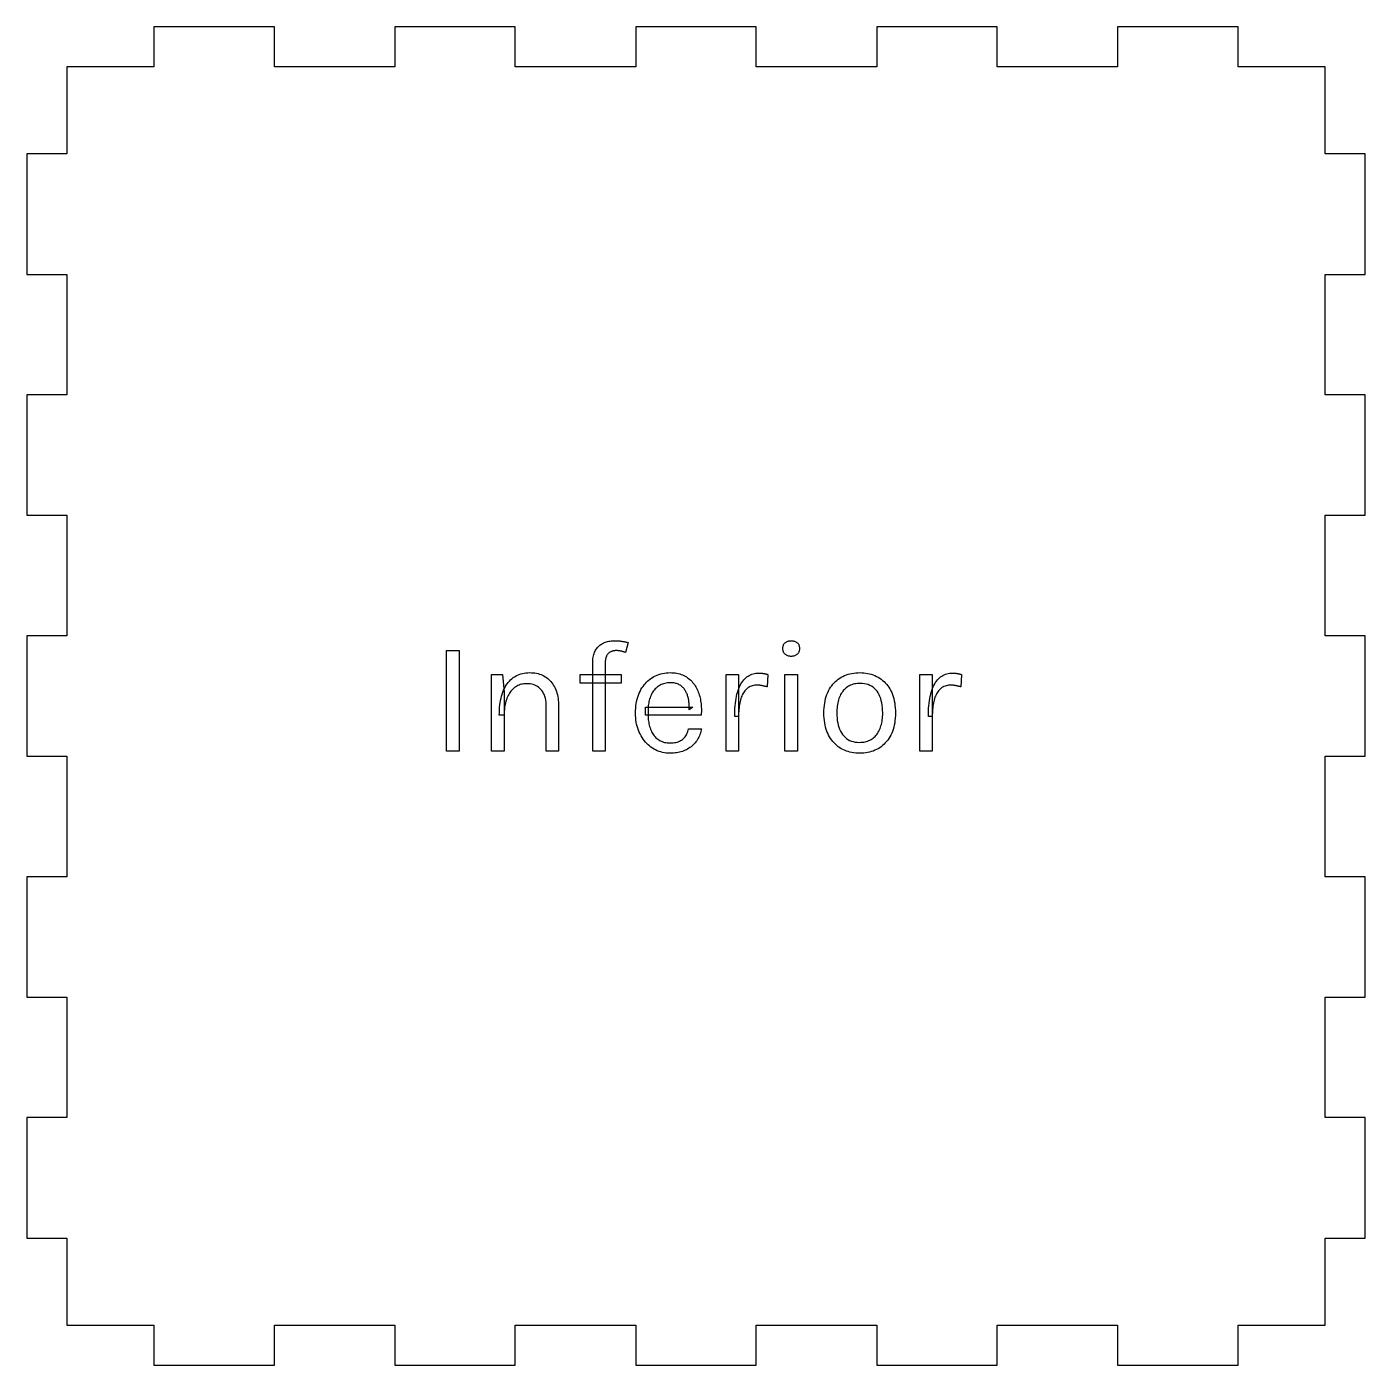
# Model space of a CAD drawing. Header units: millimetres. Extents: x 0 to 306, y 0 to 103.
# Drawn here: x 206 to 306, y 0 to 100 of the extents above; entities that cross this region are included whole.
import ezdxf

# ---------------------------------------------------------------- set-up
doc = ezdxf.new("R2010")
doc.units = ezdxf.units.MM
doc.layers.get('0').update_dxf_attribs({"linetype": 'CONTINUOUS'})

msp = doc.modelspace()

# ---------------------------------------------------------------- linework, layer by layer
for p, q in [((224.5, 100), (215.5, 100)), ((215.5, 100), (215.5, 97)), ((224.5, 97), (224.5, 100)), ((242.5, 100), (233.5, 100)), ((233.5, 100), (233.5, 97)), ((242.5, 97), (242.5, 100)), ((260.5, 100), (251.5, 100)), ((251.5, 100), (251.5, 97)), ((260.5, 97), (260.5, 100)), ((278.5, 100), (269.5, 100)), ((269.5, 100), (269.5, 97)), ((278.5, 97), (278.5, 100)), ((296.5, 100), (287.5, 100)), ((287.5, 100), (287.5, 97)), ((296.5, 97), (296.5, 100)), ((215.5, 97), (209, 97)), ((209, 97), (209, 90.5)), ((233.5, 97), (224.5, 97)), ((251.5, 97), (242.5, 97)), ((269.5, 97), (260.5, 97)), ((287.5, 97), (278.5, 97)), ((303, 97), (296.5, 97)), ((303, 90.5), (303, 97)), ((209, 90.5), (206, 90.5)), ((206, 90.5), (206, 81.5)), ((306, 90.5), (303, 90.5)), ((306, 81.5), (306, 90.5)), ((206, 81.5), (209, 81.5)), ((209, 81.5), (209, 72.5)), ((303, 72.5), (303, 81.5)), ((303, 81.5), (306, 81.5)), ((209, 72.5), (206, 72.5)), ((206, 72.5), (206, 63.5)), ((306, 72.5), (303, 72.5)), ((306, 63.5), (306, 72.5)), ((206, 63.5), (209, 63.5)), ((209, 63.5), (209, 54.5)), ((303, 54.5), (303, 63.5)), ((303, 63.5), (306, 63.5)), ((209, 54.5), (206, 54.5)), ((206, 54.5), (206, 45.5)), ((249.166, 53.993), (249.242, 54.023)), ((249.242, 54.023), (249.32, 54.049)), ((249.32, 54.049), (249.4, 54.071)), ((249.4, 54.071), (249.482, 54.09)), ((249.482, 54.09), (249.565, 54.106)), ((249.565, 54.106), (249.65, 54.118)), ((249.65, 54.118), (249.737, 54.127)), ((249.737, 54.127), (249.826, 54.132)), ((249.826, 54.132), (249.916, 54.134)), ((249.916, 54.134), (249.916, 54.134)), ((249.916, 54.134), (249.965, 54.134)), ((249.965, 54.134), (250.015, 54.133)), ((250.015, 54.133), (250.064, 54.131)), ((250.064, 54.131), (250.114, 54.128)), ((250.114, 54.128), (250.164, 54.125)), ((250.164, 54.125), (250.214, 54.121)), ((250.214, 54.121), (250.265, 54.116)), ((250.265, 54.116), (250.315, 54.111)), ((250.315, 54.111), (250.366, 54.105)), ((250.366, 54.105), (250.417, 54.098)), ((250.417, 54.098), (250.468, 54.09)), ((250.468, 54.09), (250.519, 54.082)), ((250.519, 54.082), (250.57, 54.073)), ((250.57, 54.073), (250.621, 54.063)), ((250.621, 54.063), (250.671, 54.053)), ((250.671, 54.053), (250.722, 54.042)), ((250.722, 54.042), (250.773, 54.03)), ((250.773, 54.03), (250.823, 54.017)), ((250.823, 54.017), (250.874, 54.004)), ((250.874, 54.004), (250.924, 53.99)), ((262.654, 53.978), (262.689, 54.008)), ((262.689, 54.008), (262.726, 54.034)), ((262.726, 54.034), (262.766, 54.058)), ((262.766, 54.058), (262.808, 54.078)), ((262.808, 54.078), (262.852, 54.095)), ((262.852, 54.095), (262.899, 54.109)), ((262.899, 54.109), (262.948, 54.12)), ((262.948, 54.12), (263, 54.128)), ((263, 54.128), (263.054, 54.132)), ((263.054, 54.132), (263.11, 54.134)), ((263.11, 54.134), (263.11, 54.134)), ((263.11, 54.134), (263.166, 54.132)), ((263.166, 54.132), (263.22, 54.128)), ((263.22, 54.128), (263.272, 54.12)), ((263.272, 54.12), (263.321, 54.109)), ((263.321, 54.109), (263.368, 54.095)), ((263.368, 54.095), (263.412, 54.078)), ((263.412, 54.078), (263.454, 54.058)), ((263.454, 54.058), (263.494, 54.034)), ((263.494, 54.034), (263.531, 54.008)), ((263.531, 54.008), (263.566, 53.978)), ((306, 54.5), (303, 54.5)), ((306, 45.5), (306, 54.5)), ((237.37, 45.866), (237.37, 53.402)), ((237.37, 53.402), (238.306, 53.402)), ((238.306, 53.402), (238.306, 45.866)), ((248.319, 52.913), (248.339, 53.008)), ((248.339, 53.008), (248.363, 53.099)), ((248.363, 53.099), (248.391, 53.187)), ((248.391, 53.187), (248.424, 53.27)), ((248.424, 53.27), (248.461, 53.348)), ((248.461, 53.348), (248.503, 53.423)), ((248.503, 53.423), (248.548, 53.494)), ((248.548, 53.494), (248.597, 53.561)), ((248.597, 53.561), (248.648, 53.624)), ((248.648, 53.624), (248.702, 53.683)), ((248.702, 53.683), (248.76, 53.739)), ((248.76, 53.739), (248.82, 53.791)), ((248.82, 53.791), (248.883, 53.839)), ((248.883, 53.839), (248.949, 53.883)), ((248.949, 53.883), (249.019, 53.923)), ((249.019, 53.923), (249.091, 53.96)), ((249.091, 53.96), (249.166, 53.993)), ((249.322, 53.007), (249.301, 52.962)), ((249.346, 53.048), (249.322, 53.007)), ((249.372, 53.086), (249.346, 53.048)), ((249.399, 53.122), (249.372, 53.086)), ((249.428, 53.155), (249.399, 53.122)), ((249.457, 53.186), (249.428, 53.155)), ((249.488, 53.215), (249.457, 53.186)), ((249.521, 53.24), (249.488, 53.215)), ((249.555, 53.263), (249.521, 53.24)), ((249.59, 53.284), (249.555, 53.263)), ((249.626, 53.302), (249.59, 53.284)), ((249.664, 53.318), (249.626, 53.302)), ((249.702, 53.332), (249.664, 53.318)), ((249.741, 53.344), (249.702, 53.332)), ((249.779, 53.355), (249.741, 53.344)), ((249.818, 53.364), (249.779, 53.355)), ((249.856, 53.372), (249.818, 53.364)), ((249.894, 53.378), (249.856, 53.372)), ((249.933, 53.384), (249.894, 53.378)), ((249.971, 53.387), (249.933, 53.384)), ((250.01, 53.389), (249.971, 53.387)), ((250.048, 53.39), (250.01, 53.389)), ((250.081, 53.39), (250.048, 53.39)), ((250.048, 53.39), (250.048, 53.39)), ((250.113, 53.389), (250.081, 53.39)), ((250.147, 53.387), (250.113, 53.389)), ((250.18, 53.384), (250.147, 53.387)), ((250.214, 53.381), (250.18, 53.384)), ((250.248, 53.377), (250.214, 53.381)), ((250.282, 53.372), (250.248, 53.377)), ((250.317, 53.367), (250.282, 53.372)), ((250.352, 53.361), (250.317, 53.367)), ((250.387, 53.354), (250.352, 53.361)), ((250.422, 53.346), (250.387, 53.354)), ((250.458, 53.338), (250.422, 53.346)), ((250.493, 53.329), (250.458, 53.338)), ((250.529, 53.319), (250.493, 53.329)), ((250.565, 53.309), (250.529, 53.319)), ((250.6, 53.298), (250.565, 53.309)), ((250.636, 53.286), (250.6, 53.298)), ((250.672, 53.273), (250.636, 53.286)), ((250.708, 53.26), (250.672, 53.273)), ((250.744, 53.246), (250.708, 53.26)), ((250.924, 53.99), (250.744, 53.246)), ((250.924, 53.99), (250.924, 53.99)), ((262.486, 53.558), (262.488, 53.61)), ((262.488, 53.505), (262.486, 53.558)), ((262.486, 53.558), (262.486, 53.558)), ((262.488, 53.61), (262.493, 53.659)), ((262.493, 53.454), (262.488, 53.505)), ((262.493, 53.659), (262.501, 53.707)), ((262.501, 53.405), (262.493, 53.454)), ((262.501, 53.707), (262.513, 53.752)), ((262.513, 53.359), (262.501, 53.405)), ((262.513, 53.752), (262.528, 53.795)), ((262.528, 53.314), (262.513, 53.359)), ((262.528, 53.795), (262.546, 53.836)), ((262.546, 53.272), (262.528, 53.314)), ((262.546, 53.836), (262.568, 53.875)), ((262.568, 53.231), (262.546, 53.272)), ((262.568, 53.875), (262.594, 53.911)), ((262.594, 53.193), (262.568, 53.231)), ((262.594, 53.911), (262.622, 53.946)), ((262.622, 53.157), (262.594, 53.193)), ((262.622, 53.946), (262.654, 53.978)), ((262.654, 53.123), (262.622, 53.157)), ((262.689, 53.092), (262.654, 53.123)), ((262.726, 53.064), (262.689, 53.092)), ((262.766, 53.039), (262.726, 53.064)), ((262.808, 53.017), (262.766, 53.039)), ((262.852, 52.999), (262.808, 53.017)), ((263.412, 53.017), (263.368, 52.999)), ((263.454, 53.039), (263.412, 53.017)), ((263.494, 53.064), (263.454, 53.039)), ((263.531, 53.092), (263.494, 53.064)), ((263.566, 53.123), (263.531, 53.092)), ((263.566, 53.978), (263.598, 53.946)), ((263.598, 53.157), (263.566, 53.123)), ((263.598, 53.946), (263.626, 53.911)), ((263.626, 53.193), (263.598, 53.157)), ((263.626, 53.911), (263.652, 53.875)), ((263.652, 53.231), (263.626, 53.193)), ((263.652, 53.875), (263.674, 53.836)), ((263.674, 53.272), (263.652, 53.231)), ((263.674, 53.836), (263.692, 53.795)), ((263.692, 53.314), (263.674, 53.272)), ((263.692, 53.795), (263.707, 53.752)), ((263.707, 53.359), (263.692, 53.314)), ((263.707, 53.752), (263.719, 53.707)), ((263.719, 53.405), (263.707, 53.359)), ((263.719, 53.707), (263.727, 53.659)), ((263.727, 53.454), (263.719, 53.405)), ((263.727, 53.659), (263.732, 53.61)), ((263.732, 53.505), (263.727, 53.454)), ((263.732, 53.61), (263.734, 53.558)), ((263.734, 53.558), (263.732, 53.505)), ((263.734, 53.558), (263.734, 53.558)), ((248.284, 52.49), (248.286, 52.602)), ((248.284, 45.866), (248.284, 52.49)), ((248.286, 52.602), (248.293, 52.71)), ((248.293, 52.71), (248.304, 52.813)), ((248.304, 52.813), (248.319, 52.913)), ((249.221, 52.551), (249.22, 52.478)), ((249.22, 52.478), (249.22, 52.478)), ((249.22, 52.478), (249.22, 45.866)), ((249.225, 52.62), (249.221, 52.551)), ((249.231, 52.686), (249.225, 52.62)), ((249.24, 52.748), (249.231, 52.686)), ((249.251, 52.806), (249.24, 52.748)), ((249.265, 52.862), (249.251, 52.806)), ((249.282, 52.914), (249.265, 52.862)), ((249.301, 52.962), (249.282, 52.914)), ((262.899, 52.984), (262.852, 52.999)), ((262.948, 52.973), (262.899, 52.984)), ((263, 52.965), (262.948, 52.973)), ((263.054, 52.96), (263, 52.965)), ((263.11, 52.958), (263.054, 52.96)), ((263.166, 52.96), (263.11, 52.958)), ((263.11, 52.958), (263.11, 52.958)), ((263.11, 52.958), (263.11, 52.958)), ((263.22, 52.965), (263.166, 52.96)), ((263.272, 52.973), (263.22, 52.965)), ((263.321, 52.984), (263.272, 52.973)), ((263.368, 52.999), (263.321, 52.984)), ((240.73, 45.866), (240.73, 51.602)), ((240.73, 51.602), (241.534, 51.602)), ((241.534, 51.602), (241.666, 50.282)), ((241.895, 50.913), (241.974, 51.018)), ((241.974, 51.018), (242.059, 51.116)), ((242.059, 51.116), (242.148, 51.208)), ((242.148, 51.208), (242.242, 51.293)), ((242.242, 51.293), (242.341, 51.371)), ((242.341, 51.371), (242.445, 51.442)), ((242.445, 51.442), (242.553, 51.506)), ((242.553, 51.506), (242.665, 51.562)), ((242.665, 51.562), (242.782, 51.611)), ((242.782, 51.611), (242.903, 51.652)), ((242.903, 51.652), (243.028, 51.686)), ((243.028, 51.686), (243.158, 51.712)), ((243.158, 51.712), (243.292, 51.731)), ((243.292, 51.731), (243.431, 51.742)), ((243.431, 51.742), (243.574, 51.746)), ((243.574, 51.746), (243.574, 51.746)), ((243.574, 51.746), (243.708, 51.743)), ((243.708, 51.743), (243.837, 51.734)), ((243.837, 51.734), (243.963, 51.719)), ((243.963, 51.719), (244.085, 51.698)), ((244.085, 51.698), (244.203, 51.67)), ((244.203, 51.67), (244.317, 51.637)), ((244.317, 51.637), (244.428, 51.598)), ((244.428, 51.598), (244.534, 51.552)), ((244.534, 51.552), (244.636, 51.501)), ((244.636, 51.501), (244.735, 51.443)), ((244.735, 51.443), (244.829, 51.38)), ((244.829, 51.38), (244.919, 51.311)), ((244.919, 51.311), (245.005, 51.238)), ((245.005, 51.238), (245.085, 51.159)), ((245.085, 51.159), (245.162, 51.075)), ((245.162, 51.075), (245.234, 50.985)), ((247.348, 50.954), (247.348, 51.602)), ((247.348, 51.602), (250.408, 51.602)), ((250.408, 51.602), (250.408, 50.954)), ((252.216, 50.941), (252.311, 51.042)), ((252.311, 51.042), (252.41, 51.137)), ((252.41, 51.137), (252.515, 51.225)), ((252.515, 51.225), (252.624, 51.307)), ((252.624, 51.307), (252.739, 51.383)), ((252.739, 51.383), (252.858, 51.452)), ((252.858, 51.452), (252.98, 51.514)), ((252.98, 51.514), (253.105, 51.568)), ((253.105, 51.568), (253.233, 51.615)), ((253.233, 51.615), (253.365, 51.655)), ((253.365, 51.655), (253.5, 51.688)), ((253.5, 51.688), (253.639, 51.713)), ((253.639, 51.713), (253.781, 51.731)), ((253.781, 51.731), (253.926, 51.742)), ((253.926, 51.742), (254.074, 51.746)), ((254.074, 51.746), (254.074, 51.746)), ((254.074, 51.746), (254.203, 51.743)), ((254.203, 51.743), (254.328, 51.735)), ((254.328, 51.735), (254.449, 51.722)), ((254.449, 51.722), (254.566, 51.704)), ((254.566, 51.704), (254.68, 51.68)), ((254.68, 51.68), (254.79, 51.651)), ((254.79, 51.651), (254.896, 51.617)), ((254.896, 51.617), (254.998, 51.577)), ((254.998, 51.577), (255.096, 51.532)), ((255.096, 51.532), (255.19, 51.482)), ((255.19, 51.482), (255.281, 51.427)), ((255.281, 51.427), (255.368, 51.369)), ((255.368, 51.369), (255.451, 51.307)), ((255.451, 51.307), (255.531, 51.241)), ((255.531, 51.241), (255.607, 51.172)), ((255.607, 51.172), (255.68, 51.098)), ((255.68, 51.098), (255.749, 51.021)), ((255.749, 51.021), (255.814, 50.941)), ((258.244, 45.866), (258.244, 51.614)), ((258.244, 51.614), (259.18, 51.614)), ((259.18, 51.614), (259.18, 45.866)), ((259.361, 50.904), (259.424, 51.009)), ((259.424, 51.009), (259.492, 51.106)), ((259.492, 51.106), (259.563, 51.196)), ((259.563, 51.196), (259.638, 51.278)), ((259.638, 51.278), (259.717, 51.353)), ((259.717, 51.353), (259.8, 51.421)), ((259.8, 51.421), (259.886, 51.482)), ((259.886, 51.482), (259.976, 51.535)), ((259.976, 51.535), (260.069, 51.581)), ((260.069, 51.581), (260.166, 51.621)), ((260.166, 51.621), (260.267, 51.653)), ((260.267, 51.653), (260.371, 51.678)), ((260.371, 51.678), (260.478, 51.696)), ((260.478, 51.696), (260.589, 51.706)), ((260.589, 51.706), (260.704, 51.71)), ((260.704, 51.71), (260.704, 51.71)), ((260.704, 51.71), (260.742, 51.71)), ((260.742, 51.71), (260.779, 51.709)), ((260.779, 51.709), (260.816, 51.708)), ((260.816, 51.708), (260.852, 51.706)), ((260.852, 51.706), (260.888, 51.703)), ((260.888, 51.703), (260.923, 51.7)), ((260.923, 51.7), (260.957, 51.697)), ((260.957, 51.697), (260.99, 51.693)), ((260.99, 51.693), (261.023, 51.688)), ((261.023, 51.688), (261.055, 51.683)), ((261.055, 51.683), (261.087, 51.677)), ((261.087, 51.677), (261.119, 51.671)), ((261.119, 51.671), (261.151, 51.664)), ((261.151, 51.664), (261.183, 51.657)), ((261.183, 51.657), (261.215, 51.649)), ((261.215, 51.649), (261.247, 51.641)), ((261.247, 51.641), (261.279, 51.632)), ((261.279, 51.632), (261.311, 51.623)), ((261.311, 51.623), (261.344, 51.613)), ((261.376, 51.602), (261.316, 50.678)), ((261.344, 51.613), (261.376, 51.602)), ((261.376, 51.602), (261.376, 51.602)), ((262.642, 45.866), (262.642, 51.614)), ((262.642, 51.614), (263.578, 51.614)), ((263.578, 51.614), (263.578, 45.866)), ((266.318, 50.98), (266.415, 51.078)), ((266.415, 51.078), (266.518, 51.169)), ((266.518, 51.169), (266.626, 51.254)), ((266.626, 51.254), (266.739, 51.332)), ((266.739, 51.332), (266.857, 51.404)), ((266.857, 51.404), (266.979, 51.469)), ((266.979, 51.469), (267.105, 51.527)), ((267.105, 51.527), (267.234, 51.578)), ((267.234, 51.578), (267.367, 51.623)), ((267.367, 51.623), (267.503, 51.66)), ((267.503, 51.66), (267.642, 51.691)), ((267.642, 51.691), (267.785, 51.715)), ((267.785, 51.715), (267.931, 51.732)), ((267.931, 51.732), (268.081, 51.743)), ((268.081, 51.743), (268.234, 51.746)), ((268.234, 51.746), (268.234, 51.746)), ((268.234, 51.746), (268.386, 51.743)), ((268.386, 51.743), (268.535, 51.732)), ((268.535, 51.732), (268.68, 51.715)), ((268.68, 51.715), (268.822, 51.691)), ((268.822, 51.691), (268.961, 51.66)), ((268.961, 51.66), (269.096, 51.623)), ((269.096, 51.623), (269.228, 51.578)), ((269.228, 51.578), (269.357, 51.527)), ((269.357, 51.527), (269.483, 51.469)), ((269.483, 51.469), (269.605, 51.404)), ((269.605, 51.404), (269.723, 51.332)), ((269.723, 51.332), (269.836, 51.254)), ((269.836, 51.254), (269.944, 51.169)), ((269.944, 51.169), (270.046, 51.078)), ((270.046, 51.078), (270.144, 50.98)), ((272.716, 45.866), (272.716, 51.614)), ((272.716, 51.614), (273.652, 51.614)), ((273.652, 51.614), (273.652, 45.866)), ((273.833, 50.904), (273.896, 51.009)), ((273.896, 51.009), (273.964, 51.106)), ((273.964, 51.106), (274.035, 51.196)), ((274.035, 51.196), (274.11, 51.278)), ((274.11, 51.278), (274.189, 51.353)), ((274.189, 51.353), (274.272, 51.421)), ((274.272, 51.421), (274.358, 51.482)), ((274.358, 51.482), (274.448, 51.535)), ((274.448, 51.535), (274.541, 51.581)), ((274.541, 51.581), (274.638, 51.621)), ((274.638, 51.621), (274.739, 51.653)), ((274.739, 51.653), (274.843, 51.678)), ((274.843, 51.678), (274.95, 51.696)), ((274.95, 51.696), (275.061, 51.706)), ((275.061, 51.706), (275.176, 51.71)), ((275.176, 51.71), (275.176, 51.71)), ((275.176, 51.71), (275.214, 51.71)), ((275.214, 51.71), (275.251, 51.709)), ((275.251, 51.709), (275.288, 51.708)), ((275.288, 51.708), (275.324, 51.706)), ((275.324, 51.706), (275.36, 51.703)), ((275.36, 51.703), (275.395, 51.7)), ((275.395, 51.7), (275.429, 51.697)), ((275.429, 51.697), (275.462, 51.693)), ((275.462, 51.693), (275.495, 51.688)), ((275.495, 51.688), (275.527, 51.683)), ((275.527, 51.683), (275.559, 51.677)), ((275.559, 51.677), (275.591, 51.671)), ((275.591, 51.671), (275.623, 51.664)), ((275.623, 51.664), (275.655, 51.657)), ((275.655, 51.657), (275.687, 51.649)), ((275.687, 51.649), (275.719, 51.641)), ((275.719, 51.641), (275.751, 51.632)), ((275.751, 51.632), (275.783, 51.623)), ((275.783, 51.623), (275.816, 51.613)), ((275.848, 51.602), (275.788, 50.678)), ((275.816, 51.613), (275.848, 51.602)), ((275.848, 51.602), (275.848, 51.602)), ((241.475, 49.993), (241.52, 50.143)), ((241.52, 50.143), (241.57, 50.288)), ((241.57, 50.288), (241.625, 50.426)), ((241.625, 50.426), (241.685, 50.558)), ((241.666, 50.282), (241.666, 45.866)), ((241.685, 50.558), (241.75, 50.683)), ((241.75, 50.683), (241.82, 50.801)), ((241.82, 50.801), (241.895, 50.913)), ((241.959, 50.029), (241.913, 49.932)), ((242.008, 50.122), (241.959, 50.029)), ((242.061, 50.21), (242.008, 50.122)), ((242.118, 50.293), (242.061, 50.21)), ((242.177, 50.372), (242.118, 50.293)), ((242.241, 50.445), (242.177, 50.372)), ((242.308, 50.513), (242.241, 50.445)), ((242.378, 50.577), (242.308, 50.513)), ((242.452, 50.636), (242.378, 50.577)), ((242.529, 50.69), (242.452, 50.636)), ((242.609, 50.738), (242.529, 50.69)), ((242.691, 50.78), (242.609, 50.738)), ((242.776, 50.816), (242.691, 50.78)), ((242.864, 50.847), (242.776, 50.816)), ((242.955, 50.873), (242.864, 50.847)), ((243.049, 50.893), (242.955, 50.873)), ((243.145, 50.907), (243.049, 50.893)), ((243.244, 50.915), (243.145, 50.907)), ((243.346, 50.918), (243.244, 50.915)), ((243.479, 50.914), (243.346, 50.918)), ((243.346, 50.918), (243.346, 50.918)), ((243.606, 50.901), (243.479, 50.914)), ((243.727, 50.879), (243.606, 50.901)), ((243.843, 50.849), (243.727, 50.879)), ((243.953, 50.811), (243.843, 50.849)), ((244.057, 50.764), (243.953, 50.811)), ((244.156, 50.708), (244.057, 50.764)), ((244.248, 50.643), (244.156, 50.708)), ((244.336, 50.571), (244.248, 50.643)), ((244.417, 50.489), (244.336, 50.571)), ((244.492, 50.399), (244.417, 50.489)), ((244.558, 50.302), (244.492, 50.399)), ((244.617, 50.196), (244.558, 50.302)), ((244.669, 50.083), (244.617, 50.196)), ((244.712, 49.962), (244.669, 50.083)), ((245.234, 50.985), (245.301, 50.891)), ((245.301, 50.891), (245.364, 50.791)), ((245.364, 50.791), (245.422, 50.686)), ((245.422, 50.686), (245.476, 50.576)), ((245.476, 50.576), (245.525, 50.461)), ((245.525, 50.461), (245.569, 50.342)), ((245.569, 50.342), (245.608, 50.219)), ((245.608, 50.219), (245.641, 50.091)), ((245.641, 50.091), (245.669, 49.959)), ((250.408, 50.954), (247.348, 50.954)), ((250.408, 50.954), (250.408, 50.954)), ((251.647, 49.911), (251.697, 50.06)), ((251.697, 50.06), (251.754, 50.204)), ((251.754, 50.204), (251.818, 50.342)), ((251.818, 50.342), (251.888, 50.474)), ((251.888, 50.474), (251.962, 50.601)), ((251.962, 50.601), (252.042, 50.72)), ((252.042, 50.72), (252.127, 50.834)), ((252.127, 50.834), (252.216, 50.941)), ((252.643, 50.057), (252.604, 49.967)), ((252.686, 50.144), (252.643, 50.057)), ((252.732, 50.226), (252.686, 50.144)), ((252.783, 50.306), (252.732, 50.226)), ((252.837, 50.382), (252.783, 50.306)), ((252.894, 50.454), (252.837, 50.382)), ((252.956, 50.523), (252.894, 50.454)), ((253.021, 50.588), (252.956, 50.523)), ((253.089, 50.65), (253.021, 50.588)), ((253.162, 50.708), (253.089, 50.65)), ((253.238, 50.762), (253.162, 50.708)), ((253.318, 50.81), (253.238, 50.762)), ((253.401, 50.852), (253.318, 50.81)), ((253.488, 50.888), (253.401, 50.852)), ((253.579, 50.919), (253.488, 50.888)), ((253.673, 50.945), (253.579, 50.919)), ((253.771, 50.965), (253.673, 50.945)), ((253.872, 50.979), (253.771, 50.965)), ((253.977, 50.987), (253.872, 50.979)), ((254.086, 50.99), (253.977, 50.987)), ((254.172, 50.988), (254.086, 50.99)), ((254.086, 50.99), (254.086, 50.99)), ((254.255, 50.983), (254.172, 50.988)), ((254.335, 50.974), (254.255, 50.983)), ((254.411, 50.961), (254.335, 50.974)), ((254.485, 50.945), (254.411, 50.961)), ((254.555, 50.925), (254.485, 50.945)), ((254.623, 50.902), (254.555, 50.925)), ((254.687, 50.875), (254.623, 50.902)), ((254.748, 50.844), (254.687, 50.875)), ((254.806, 50.81), (254.748, 50.844)), ((254.861, 50.773), (254.806, 50.81)), ((254.914, 50.733), (254.861, 50.773)), ((254.964, 50.691), (254.914, 50.733)), ((255.011, 50.647), (254.964, 50.691)), ((255.056, 50.601), (255.011, 50.647)), ((255.099, 50.552), (255.056, 50.601)), ((255.139, 50.501), (255.099, 50.552)), ((255.177, 50.447), (255.139, 50.501)), ((255.212, 50.391), (255.177, 50.447)), ((255.244, 50.333), (255.212, 50.391)), ((255.274, 50.273), (255.244, 50.333)), ((255.302, 50.212), (255.274, 50.273)), ((255.329, 50.15), (255.302, 50.212)), ((255.353, 50.086), (255.329, 50.15)), ((255.375, 50.022), (255.353, 50.086)), ((255.396, 49.956), (255.375, 50.022)), ((255.814, 50.941), (255.876, 50.856)), ((255.876, 50.856), (255.934, 50.768)), ((255.934, 50.768), (255.989, 50.677)), ((255.989, 50.677), (256.04, 50.583)), ((256.04, 50.583), (256.088, 50.487)), ((256.088, 50.487), (256.132, 50.389)), ((256.132, 50.389), (256.173, 50.289)), ((256.173, 50.289), (256.211, 50.186)), ((256.211, 50.186), (256.245, 50.081)), ((256.245, 50.081), (256.276, 49.973)), ((259.026, 49.969), (259.062, 50.125)), ((259.062, 50.125), (259.102, 50.273)), ((259.102, 50.273), (259.146, 50.414)), ((259.146, 50.414), (259.194, 50.548)), ((259.194, 50.548), (259.246, 50.674)), ((259.246, 50.674), (259.301, 50.793)), ((259.301, 50.793), (259.361, 50.904)), ((259.461, 50.084), (259.421, 49.995)), ((259.505, 50.169), (259.461, 50.084)), ((259.552, 50.248), (259.505, 50.169)), ((259.602, 50.323), (259.552, 50.248)), ((259.656, 50.393), (259.602, 50.323)), ((259.713, 50.458), (259.656, 50.393)), ((259.774, 50.519), (259.713, 50.458)), ((259.838, 50.574), (259.774, 50.519)), ((259.907, 50.624), (259.838, 50.574)), ((259.979, 50.667), (259.907, 50.624)), ((260.055, 50.705), (259.979, 50.667)), ((260.135, 50.737), (260.055, 50.705)), ((260.22, 50.763), (260.135, 50.737)), ((260.308, 50.784), (260.22, 50.763)), ((260.4, 50.798), (260.308, 50.784)), ((260.496, 50.807), (260.4, 50.798)), ((260.596, 50.81), (260.496, 50.807)), ((260.628, 50.81), (260.596, 50.81)), ((260.596, 50.81), (260.596, 50.81)), ((260.66, 50.808), (260.628, 50.81)), ((260.693, 50.806), (260.66, 50.808)), ((260.728, 50.804), (260.693, 50.806)), ((260.762, 50.8), (260.728, 50.804)), ((260.798, 50.796), (260.762, 50.8)), ((260.835, 50.791), (260.798, 50.796)), ((260.872, 50.785), (260.835, 50.791)), ((260.911, 50.778), (260.872, 50.785)), ((260.95, 50.771), (260.911, 50.778)), ((260.989, 50.763), (260.95, 50.771)), ((261.028, 50.755), (260.989, 50.763)), ((261.066, 50.746), (261.028, 50.755)), ((261.104, 50.737), (261.066, 50.746)), ((261.14, 50.728), (261.104, 50.737)), ((261.177, 50.719), (261.14, 50.728)), ((261.212, 50.709), (261.177, 50.719)), ((261.248, 50.699), (261.212, 50.709)), ((261.282, 50.689), (261.248, 50.699)), ((261.316, 50.678), (261.282, 50.689)), ((265.729, 49.963), (265.781, 50.113)), ((265.781, 50.113), (265.84, 50.256)), ((265.84, 50.256), (265.906, 50.393)), ((265.906, 50.393), (265.978, 50.524)), ((265.978, 50.524), (266.055, 50.648)), ((266.055, 50.648), (266.138, 50.765)), ((266.138, 50.765), (266.225, 50.876)), ((266.225, 50.876), (266.318, 50.98)), ((266.761, 50.01), (266.719, 49.913)), ((266.807, 50.102), (266.761, 50.01)), ((266.856, 50.189), (266.807, 50.102)), ((266.91, 50.273), (266.856, 50.189)), ((266.966, 50.351), (266.91, 50.273)), ((267.027, 50.425), (266.966, 50.351)), ((267.092, 50.494), (267.027, 50.425)), ((267.16, 50.559), (267.092, 50.494)), ((267.231, 50.619), (267.16, 50.559)), ((267.307, 50.675), (267.231, 50.619)), ((267.386, 50.726), (267.307, 50.675)), ((267.469, 50.771), (267.386, 50.726)), ((267.555, 50.811), (267.469, 50.771)), ((267.645, 50.846), (267.555, 50.811)), ((267.738, 50.875), (267.645, 50.846)), ((267.835, 50.899), (267.738, 50.875)), ((267.936, 50.918), (267.835, 50.899)), ((268.039, 50.931), (267.936, 50.918)), ((268.147, 50.939), (268.039, 50.931)), ((268.258, 50.942), (268.147, 50.939)), ((268.422, 50.936), (268.258, 50.942)), ((268.258, 50.942), (268.258, 50.942)), ((268.577, 50.918), (268.422, 50.936)), ((268.725, 50.889), (268.577, 50.918)), ((268.864, 50.847), (268.725, 50.889)), ((268.995, 50.794), (268.864, 50.847)), ((269.117, 50.729), (268.995, 50.794)), ((269.231, 50.652), (269.117, 50.729)), ((269.337, 50.564), (269.231, 50.652)), ((269.435, 50.463), (269.337, 50.564)), ((269.524, 50.351), (269.435, 50.463)), ((269.605, 50.228), (269.524, 50.351)), ((269.677, 50.097), (269.605, 50.228)), ((269.741, 49.957), (269.677, 50.097)), ((270.144, 50.98), (270.236, 50.876)), ((270.236, 50.876), (270.323, 50.765)), ((270.323, 50.765), (270.405, 50.648)), ((270.405, 50.648), (270.481, 50.524)), ((270.481, 50.524), (270.553, 50.393)), ((270.553, 50.393), (270.619, 50.256)), ((270.619, 50.256), (270.677, 50.113)), ((270.677, 50.113), (270.729, 49.963)), ((273.498, 49.969), (273.534, 50.125)), ((273.534, 50.125), (273.574, 50.273)), ((273.574, 50.273), (273.618, 50.414)), ((273.618, 50.414), (273.666, 50.548)), ((273.666, 50.548), (273.718, 50.674)), ((273.718, 50.674), (273.773, 50.793)), ((273.773, 50.793), (273.833, 50.904)), ((273.933, 50.084), (273.893, 49.995)), ((273.977, 50.169), (273.933, 50.084)), ((274.024, 50.248), (273.977, 50.169)), ((274.074, 50.323), (274.024, 50.248)), ((274.128, 50.393), (274.074, 50.323)), ((274.185, 50.458), (274.128, 50.393)), ((274.246, 50.519), (274.185, 50.458)), ((274.31, 50.574), (274.246, 50.519)), ((274.379, 50.624), (274.31, 50.574)), ((274.451, 50.667), (274.379, 50.624)), ((274.527, 50.705), (274.451, 50.667)), ((274.608, 50.737), (274.527, 50.705)), ((274.692, 50.763), (274.608, 50.737)), ((274.78, 50.784), (274.692, 50.763)), ((274.872, 50.798), (274.78, 50.784)), ((274.968, 50.807), (274.872, 50.798)), ((275.068, 50.81), (274.968, 50.807)), ((275.1, 50.81), (275.068, 50.81)), ((275.068, 50.81), (275.068, 50.81)), ((275.132, 50.808), (275.1, 50.81)), ((275.165, 50.806), (275.132, 50.808)), ((275.2, 50.804), (275.165, 50.806)), ((275.235, 50.8), (275.2, 50.804)), ((275.27, 50.796), (275.235, 50.8)), ((275.307, 50.791), (275.27, 50.796)), ((275.344, 50.785), (275.307, 50.791)), ((275.383, 50.778), (275.344, 50.785)), ((275.422, 50.771), (275.383, 50.778)), ((275.461, 50.763), (275.422, 50.771)), ((275.5, 50.755), (275.461, 50.763)), ((275.538, 50.746), (275.5, 50.755)), ((275.576, 50.737), (275.538, 50.746)), ((275.613, 50.728), (275.576, 50.737)), ((275.649, 50.719), (275.613, 50.728)), ((275.685, 50.709), (275.649, 50.719)), ((275.72, 50.699), (275.685, 50.709)), ((275.754, 50.689), (275.72, 50.699)), ((275.788, 50.678), (275.754, 50.689)), ((241.317, 48.967), (241.33, 49.153)), ((241.33, 49.153), (241.348, 49.333)), ((241.348, 49.333), (241.372, 49.507)), ((241.372, 49.507), (241.401, 49.675)), ((241.401, 49.675), (241.435, 49.837)), ((241.435, 49.837), (241.475, 49.993)), ((241.699, 49.127), (241.684, 48.996)), ((241.717, 49.254), (241.699, 49.127)), ((241.739, 49.377), (241.717, 49.254)), ((241.766, 49.496), (241.739, 49.377)), ((241.797, 49.611), (241.766, 49.496)), ((241.831, 49.722), (241.797, 49.611)), ((241.87, 49.829), (241.831, 49.722)), ((241.913, 49.932), (241.87, 49.829)), ((244.747, 49.833), (244.712, 49.962)), ((244.775, 49.696), (244.747, 49.833)), ((244.794, 49.551), (244.775, 49.696)), ((244.806, 49.398), (244.794, 49.551)), ((244.81, 49.238), (244.806, 49.398)), ((244.81, 45.866), (244.81, 49.238)), ((245.669, 49.959), (245.693, 49.824)), ((245.693, 49.824), (245.711, 49.684)), ((245.711, 49.684), (245.724, 49.539)), ((245.724, 49.539), (245.731, 49.391)), ((245.731, 49.391), (245.734, 49.238)), ((245.734, 49.238), (245.734, 49.238)), ((245.734, 49.238), (245.734, 45.866)), ((251.485, 48.908), (251.495, 49.088)), ((251.495, 49.088), (251.512, 49.263)), ((251.512, 49.263), (251.536, 49.433)), ((251.536, 49.433), (251.566, 49.598)), ((251.566, 49.598), (251.603, 49.757)), ((251.603, 49.757), (251.647, 49.911)), ((252.238, 48.578), (252.238, 49.154)), ((252.238, 49.154), (255.772, 49.154)), ((252.42, 49.08), (252.418, 48.974)), ((252.425, 49.185), (252.42, 49.08)), ((252.435, 49.288), (252.425, 49.185)), ((252.448, 49.389), (252.435, 49.288)), ((252.464, 49.489), (252.448, 49.389)), ((252.485, 49.588), (252.464, 49.489)), ((252.509, 49.685), (252.485, 49.588)), ((252.537, 49.78), (252.509, 49.685)), ((252.569, 49.874), (252.537, 49.78)), ((252.604, 49.967), (252.569, 49.874)), ((255.414, 49.889), (255.396, 49.956)), ((255.43, 49.821), (255.414, 49.889)), ((255.445, 49.752), (255.43, 49.821)), ((255.457, 49.682), (255.445, 49.752)), ((255.468, 49.611), (255.457, 49.682)), ((255.477, 49.54), (255.468, 49.611)), ((255.484, 49.47), (255.477, 49.54)), ((255.491, 49.399), (255.484, 49.47)), ((255.495, 49.328), (255.491, 49.399)), ((255.498, 49.257), (255.495, 49.328)), ((255.772, 49.154), (255.496, 48.974)), ((255.496, 48.974), (255.499, 49.045)), ((255.5, 49.186), (255.498, 49.257)), ((255.499, 49.045), (255.5, 49.116)), ((255.5, 49.116), (255.5, 49.186)), ((256.276, 49.973), (256.303, 49.863)), ((256.303, 49.863), (256.327, 49.751)), ((256.327, 49.751), (256.348, 49.637)), ((256.348, 49.637), (256.365, 49.523)), ((256.365, 49.523), (256.379, 49.407)), ((256.379, 49.407), (256.39, 49.291)), ((256.39, 49.291), (256.398, 49.174)), ((256.398, 49.174), (256.403, 49.057)), ((256.403, 49.057), (256.404, 48.938)), ((258.9, 48.88), (258.911, 49.08)), ((258.911, 49.08), (258.926, 49.273)), ((258.926, 49.273), (258.945, 49.458)), ((258.945, 49.458), (258.968, 49.636)), ((258.968, 49.636), (258.995, 49.806)), ((258.995, 49.806), (259.026, 49.969)), ((259.215, 49.126), (259.203, 48.999)), ((259.231, 49.248), (259.215, 49.126)), ((259.249, 49.366), (259.231, 49.248)), ((259.27, 49.481), (259.249, 49.366)), ((259.294, 49.593), (259.27, 49.481)), ((259.321, 49.7), (259.294, 49.593)), ((259.351, 49.803), (259.321, 49.7)), ((259.384, 49.902), (259.351, 49.803)), ((259.421, 49.995), (259.384, 49.902)), ((265.561, 48.929), (265.572, 49.117)), ((265.572, 49.117), (265.589, 49.299)), ((265.589, 49.299), (265.614, 49.475)), ((265.614, 49.475), (265.645, 49.644)), ((265.645, 49.644), (265.683, 49.806)), ((265.683, 49.806), (265.729, 49.963)), ((266.526, 49), (266.52, 48.869)), ((266.536, 49.127), (266.526, 49)), ((266.55, 49.251), (266.536, 49.127)), ((266.568, 49.371), (266.55, 49.251)), ((266.59, 49.487), (266.568, 49.371)), ((266.616, 49.599), (266.59, 49.487)), ((266.647, 49.707), (266.616, 49.599)), ((266.681, 49.812), (266.647, 49.707)), ((266.719, 49.913), (266.681, 49.812)), ((269.797, 49.809), (269.741, 49.957)), ((269.844, 49.651), (269.797, 49.809)), ((269.882, 49.485), (269.844, 49.651)), ((269.912, 49.31), (269.882, 49.485)), ((269.933, 49.127), (269.912, 49.31)), ((269.946, 48.935), (269.933, 49.127)), ((270.729, 49.963), (270.774, 49.806)), ((270.774, 49.806), (270.812, 49.644)), ((270.812, 49.644), (270.843, 49.475)), ((270.843, 49.475), (270.867, 49.299)), ((270.867, 49.299), (270.884, 49.117)), ((270.884, 49.117), (270.895, 48.929)), ((273.372, 48.88), (273.383, 49.08)), ((273.383, 49.08), (273.398, 49.273)), ((273.398, 49.273), (273.416, 49.458)), ((273.416, 49.458), (273.44, 49.636)), ((273.44, 49.636), (273.467, 49.806)), ((273.467, 49.806), (273.498, 49.969)), ((273.687, 49.126), (273.675, 48.999)), ((273.703, 49.248), (273.687, 49.126)), ((273.721, 49.366), (273.703, 49.248)), ((273.742, 49.481), (273.721, 49.366)), ((273.766, 49.593), (273.742, 49.481)), ((273.793, 49.7), (273.766, 49.593)), ((273.823, 49.803), (273.793, 49.7)), ((273.856, 49.902), (273.823, 49.803)), ((273.893, 49.995), (273.856, 49.902)), ((241.306, 48.578), (241.309, 48.775)), ((241.666, 48.578), (241.306, 48.578)), ((241.309, 48.775), (241.317, 48.967)), ((241.668, 48.721), (241.666, 48.578)), ((241.666, 48.578), (241.666, 48.578)), ((241.674, 48.86), (241.668, 48.721)), ((241.684, 48.996), (241.674, 48.86)), ((251.482, 48.722), (251.485, 48.908)), ((251.485, 48.548), (251.482, 48.722)), ((251.482, 48.722), (251.482, 48.722)), ((251.496, 48.377), (251.485, 48.548)), ((251.513, 48.211), (251.496, 48.377)), ((251.536, 48.049), (251.513, 48.211)), ((251.567, 47.891), (251.536, 48.049)), ((256.39, 48.578), (252.238, 48.578)), ((252.418, 48.974), (252.418, 48.974)), ((252.418, 48.974), (252.418, 48.59)), ((252.418, 48.59), (252.42, 48.471)), ((252.42, 48.471), (252.425, 48.355)), ((252.425, 48.355), (252.434, 48.241)), ((252.434, 48.241), (252.447, 48.13)), ((252.447, 48.13), (252.464, 48.022)), ((252.464, 48.022), (252.484, 47.915)), ((256.398, 48.699), (256.39, 48.578)), ((256.39, 48.578), (256.39, 48.578)), ((256.403, 48.819), (256.398, 48.699)), ((256.404, 48.938), (256.403, 48.819)), ((258.892, 48.458), (258.894, 48.673)), ((259.18, 48.458), (258.892, 48.458)), ((258.894, 48.673), (258.9, 48.88)), ((259.181, 48.599), (259.18, 48.458)), ((259.18, 48.458), (259.18, 48.458)), ((259.18, 48.458), (259.18, 48.458)), ((259.186, 48.736), (259.181, 48.599)), ((259.193, 48.87), (259.186, 48.736)), ((259.203, 48.999), (259.193, 48.87)), ((265.558, 48.734), (265.561, 48.929)), ((265.561, 48.54), (265.558, 48.734)), ((265.558, 48.734), (265.558, 48.734)), ((265.572, 48.353), (265.561, 48.54)), ((265.589, 48.172), (265.572, 48.353)), ((265.614, 47.997), (265.589, 48.172)), ((266.52, 48.869), (266.518, 48.734)), ((266.518, 48.734), (266.518, 48.734)), ((266.518, 48.734), (266.522, 48.535)), ((266.522, 48.535), (266.535, 48.345)), ((266.535, 48.345), (266.557, 48.164)), ((266.557, 48.164), (266.587, 47.99)), ((269.878, 47.987), (269.9, 48.102)), ((269.9, 48.102), (269.918, 48.221)), ((269.918, 48.221), (269.932, 48.344)), ((269.932, 48.344), (269.942, 48.47)), ((269.942, 48.47), (269.948, 48.6)), ((269.95, 48.734), (269.946, 48.935)), ((269.948, 48.6), (269.95, 48.734)), ((269.95, 48.734), (269.95, 48.734)), ((270.867, 48.172), (270.843, 47.997)), ((270.884, 48.353), (270.867, 48.172)), ((270.895, 48.54), (270.884, 48.353)), ((270.895, 48.929), (270.898, 48.734)), ((270.898, 48.734), (270.895, 48.54)), ((270.898, 48.734), (270.898, 48.734)), ((273.364, 48.458), (273.366, 48.673)), ((273.652, 48.458), (273.364, 48.458)), ((273.366, 48.673), (273.372, 48.88)), ((273.653, 48.599), (273.652, 48.458)), ((273.652, 48.458), (273.652, 48.458)), ((273.652, 48.458), (273.652, 48.458)), ((273.658, 48.736), (273.653, 48.599)), ((273.665, 48.87), (273.658, 48.736)), ((273.675, 48.999), (273.665, 48.87)), ((251.604, 47.737), (251.567, 47.891)), ((251.648, 47.587), (251.604, 47.737)), ((251.699, 47.441), (251.648, 47.587)), ((251.757, 47.3), (251.699, 47.441)), ((251.821, 47.162), (251.757, 47.3)), ((251.891, 47.029), (251.821, 47.162)), ((251.966, 46.903), (251.891, 47.029)), ((252.484, 47.915), (252.508, 47.812)), ((252.508, 47.812), (252.535, 47.711)), ((252.535, 47.711), (252.566, 47.612)), ((252.566, 47.612), (252.601, 47.516)), ((252.601, 47.516), (252.639, 47.423)), ((252.639, 47.423), (252.682, 47.334)), ((252.682, 47.334), (252.727, 47.249)), ((252.727, 47.249), (252.777, 47.168)), ((252.777, 47.168), (252.83, 47.091)), ((252.83, 47.091), (252.886, 47.018)), ((252.886, 47.018), (252.947, 46.949)), ((255.183, 46.945), (255.235, 47.017)), ((255.235, 47.017), (255.281, 47.094)), ((255.281, 47.094), (255.322, 47.177)), ((255.322, 47.177), (255.358, 47.264)), ((255.358, 47.264), (255.388, 47.357)), ((255.388, 47.357), (255.412, 47.455)), ((255.412, 47.455), (255.43, 47.558)), ((255.43, 47.558), (255.43, 47.558)), ((255.43, 47.558), (256.402, 47.558)), ((256.255, 47.028), (256.212, 46.931)), ((256.294, 47.127), (256.255, 47.028)), ((256.327, 47.23), (256.294, 47.127)), ((256.357, 47.336), (256.327, 47.23)), ((256.382, 47.446), (256.357, 47.336)), ((256.402, 47.558), (256.382, 47.446)), ((265.645, 47.828), (265.614, 47.997)), ((265.683, 47.666), (265.645, 47.828)), ((265.729, 47.509), (265.683, 47.666)), ((265.781, 47.359), (265.729, 47.509)), ((265.84, 47.216), (265.781, 47.359)), ((265.906, 47.078), (265.84, 47.216)), ((265.978, 46.947), (265.906, 47.078)), ((266.587, 47.99), (266.625, 47.826)), ((266.625, 47.826), (266.672, 47.669)), ((266.672, 47.669), (266.728, 47.522)), ((266.728, 47.522), (266.793, 47.382)), ((266.793, 47.382), (266.865, 47.251)), ((266.865, 47.251), (266.947, 47.129)), ((266.947, 47.129), (267.037, 47.017)), ((267.037, 47.017), (267.135, 46.916)), ((269.375, 46.985), (269.44, 47.055)), ((269.44, 47.055), (269.501, 47.128)), ((269.501, 47.128), (269.558, 47.206)), ((269.558, 47.206), (269.611, 47.289)), ((269.611, 47.289), (269.661, 47.376)), ((269.661, 47.376), (269.707, 47.468)), ((269.707, 47.468), (269.749, 47.564)), ((269.749, 47.564), (269.787, 47.664)), ((269.787, 47.664), (269.821, 47.768)), ((269.821, 47.768), (269.852, 47.876)), ((269.852, 47.876), (269.878, 47.987)), ((270.553, 47.078), (270.481, 46.947)), ((270.619, 47.216), (270.553, 47.078)), ((270.677, 47.359), (270.619, 47.216)), ((270.729, 47.509), (270.677, 47.359)), ((270.774, 47.666), (270.729, 47.509)), ((270.812, 47.828), (270.774, 47.666)), ((270.843, 47.997), (270.812, 47.828)), ((252.047, 46.782), (251.966, 46.903)), ((252.132, 46.667), (252.047, 46.782)), ((252.221, 46.558), (252.132, 46.667)), ((252.316, 46.455), (252.221, 46.558)), ((252.416, 46.358), (252.316, 46.455)), ((252.521, 46.267), (252.416, 46.358)), ((252.63, 46.182), (252.521, 46.267)), ((252.745, 46.103), (252.63, 46.182)), ((252.864, 46.031), (252.745, 46.103)), ((252.985, 45.966), (252.864, 46.031)), ((252.947, 46.949), (253.011, 46.884)), ((253.011, 46.884), (253.079, 46.823)), ((253.079, 46.823), (253.15, 46.766)), ((253.15, 46.766), (253.225, 46.714)), ((253.225, 46.714), (253.304, 46.667)), ((253.304, 46.667), (253.387, 46.625)), ((253.387, 46.625), (253.474, 46.589)), ((253.474, 46.589), (253.564, 46.559)), ((253.564, 46.559), (253.658, 46.534)), ((253.658, 46.534), (253.756, 46.515)), ((253.756, 46.515), (253.858, 46.501)), ((253.858, 46.501), (253.964, 46.493)), ((253.964, 46.493), (254.074, 46.49)), ((254.074, 46.49), (254.184, 46.493)), ((254.074, 46.49), (254.074, 46.49)), ((254.184, 46.493), (254.289, 46.501)), ((254.289, 46.501), (254.391, 46.514)), ((254.391, 46.514), (254.489, 46.533)), ((254.489, 46.533), (254.583, 46.557)), ((254.583, 46.557), (254.672, 46.587)), ((254.672, 46.587), (254.758, 46.622)), ((254.758, 46.622), (254.84, 46.663)), ((254.84, 46.663), (254.918, 46.709)), ((254.918, 46.709), (254.992, 46.76)), ((254.992, 46.76), (255.061, 46.817)), ((255.061, 46.817), (255.125, 46.878)), ((255.125, 46.878), (255.183, 46.945)), ((255.374, 46.04), (255.281, 45.99)), ((255.464, 46.094), (255.374, 46.04)), ((255.55, 46.152), (255.464, 46.094)), ((255.632, 46.213), (255.55, 46.152)), ((255.712, 46.278), (255.632, 46.213)), ((255.788, 46.347), (255.712, 46.278)), ((255.86, 46.42), (255.788, 46.347)), ((255.929, 46.497), (255.86, 46.42)), ((255.994, 46.577), (255.929, 46.497)), ((256.055, 46.661), (255.994, 46.577)), ((256.112, 46.748), (256.055, 46.661)), ((256.164, 46.838), (256.112, 46.748)), ((256.212, 46.931), (256.164, 46.838)), ((266.055, 46.822), (265.978, 46.947)), ((266.138, 46.704), (266.055, 46.822)), ((266.225, 46.593), (266.138, 46.704)), ((266.318, 46.489), (266.225, 46.593)), ((266.415, 46.39), (266.318, 46.489)), ((266.518, 46.299), (266.415, 46.39)), ((266.626, 46.214), (266.518, 46.299)), ((266.739, 46.136), (266.626, 46.214)), ((266.857, 46.064), (266.739, 46.136)), ((266.979, 45.999), (266.857, 46.064)), ((267.135, 46.916), (267.241, 46.828)), ((267.241, 46.828), (267.355, 46.751)), ((267.355, 46.751), (267.477, 46.686)), ((267.477, 46.686), (267.608, 46.633)), ((267.608, 46.633), (267.746, 46.591)), ((267.746, 46.591), (267.893, 46.562)), ((267.893, 46.562), (268.047, 46.544)), ((268.047, 46.544), (268.21, 46.538)), ((268.21, 46.538), (268.32, 46.541)), ((268.21, 46.538), (268.21, 46.538)), ((268.21, 46.538), (268.21, 46.538)), ((268.32, 46.541), (268.426, 46.549)), ((268.426, 46.549), (268.53, 46.562)), ((268.53, 46.562), (268.63, 46.581)), ((268.63, 46.581), (268.726, 46.605)), ((268.726, 46.605), (268.819, 46.634)), ((268.819, 46.634), (268.909, 46.669)), ((268.909, 46.669), (268.995, 46.709)), ((268.995, 46.709), (269.078, 46.754)), ((269.078, 46.754), (269.158, 46.805)), ((269.158, 46.805), (269.234, 46.861)), ((269.234, 46.861), (269.306, 46.921)), ((269.306, 46.921), (269.375, 46.985)), ((269.605, 46.064), (269.483, 45.999)), ((269.723, 46.136), (269.605, 46.064)), ((269.836, 46.214), (269.723, 46.136)), ((269.944, 46.299), (269.836, 46.214)), ((270.046, 46.39), (269.944, 46.299)), ((270.144, 46.489), (270.046, 46.39)), ((270.236, 46.593), (270.144, 46.489)), ((270.323, 46.705), (270.236, 46.593)), ((270.405, 46.822), (270.323, 46.705)), ((270.481, 46.947), (270.405, 46.822)), ((206, 45.5), (209, 45.5)), ((209, 45.5), (209, 36.5)), ((238.306, 45.866), (237.37, 45.866)), ((238.306, 45.866), (238.306, 45.866)), ((241.666, 45.866), (240.73, 45.866)), ((241.666, 45.866), (241.666, 45.866)), ((245.734, 45.866), (244.81, 45.866)), ((245.734, 45.866), (245.734, 45.866)), ((249.22, 45.866), (248.284, 45.866)), ((249.22, 45.866), (249.22, 45.866)), ((253.11, 45.909), (252.985, 45.966)), ((253.238, 45.859), (253.11, 45.909)), ((253.37, 45.817), (253.238, 45.859)), ((253.504, 45.783), (253.37, 45.817)), ((253.642, 45.756), (253.504, 45.783)), ((253.783, 45.737), (253.642, 45.756)), ((253.927, 45.726), (253.783, 45.737)), ((254.074, 45.722), (253.927, 45.726)), ((254.196, 45.724), (254.074, 45.722)), ((254.074, 45.722), (254.074, 45.722)), ((254.074, 45.722), (254.074, 45.722)), ((254.316, 45.731), (254.196, 45.724)), ((254.433, 45.742), (254.316, 45.731)), ((254.548, 45.758), (254.433, 45.742)), ((254.66, 45.778), (254.548, 45.758)), ((254.77, 45.802), (254.66, 45.778)), ((254.877, 45.831), (254.77, 45.802)), ((254.982, 45.864), (254.877, 45.831)), ((255.084, 45.902), (254.982, 45.864)), ((255.184, 45.944), (255.084, 45.902)), ((255.281, 45.99), (255.184, 45.944)), ((259.18, 45.866), (258.244, 45.866)), ((259.18, 45.866), (259.18, 45.866)), ((263.578, 45.866), (262.642, 45.866)), ((263.578, 45.866), (263.578, 45.866)), ((267.105, 45.941), (266.979, 45.999)), ((267.234, 45.89), (267.105, 45.941)), ((267.367, 45.845), (267.234, 45.89)), ((267.503, 45.807), (267.367, 45.845)), ((267.642, 45.777), (267.503, 45.807)), ((267.785, 45.753), (267.642, 45.777)), ((267.931, 45.736), (267.785, 45.753)), ((268.081, 45.725), (267.931, 45.736)), ((268.234, 45.722), (268.081, 45.725)), ((268.386, 45.725), (268.234, 45.722)), ((268.234, 45.722), (268.234, 45.722)), ((268.234, 45.722), (268.234, 45.722)), ((268.535, 45.736), (268.386, 45.725)), ((268.68, 45.753), (268.535, 45.736)), ((268.822, 45.777), (268.68, 45.753)), ((268.961, 45.807), (268.822, 45.777)), ((269.096, 45.845), (268.961, 45.807)), ((269.228, 45.89), (269.096, 45.845)), ((269.357, 45.941), (269.228, 45.89)), ((269.483, 45.999), (269.357, 45.941)), ((273.652, 45.866), (272.716, 45.866)), ((273.652, 45.866), (273.652, 45.866)), ((303, 36.5), (303, 45.5)), ((303, 45.5), (306, 45.5)), ((209, 36.5), (206, 36.5)), ((206, 36.5), (206, 27.5)), ((306, 36.5), (303, 36.5)), ((306, 27.5), (306, 36.5)), ((206, 27.5), (209, 27.5)), ((209, 27.5), (209, 18.5)), ((303, 18.5), (303, 27.5)), ((303, 27.5), (306, 27.5)), ((209, 18.5), (206, 18.5)), ((206, 18.5), (206, 9.5)), ((306, 18.5), (303, 18.5)), ((306, 9.5), (306, 18.5)), ((206, 9.5), (209, 9.5)), ((209, 9.5), (209, 3)), ((303, 3), (303, 9.5)), ((303, 9.5), (306, 9.5)), ((209, 3), (215.5, 3)), ((215.5, 3), (215.5, 0)), ((224.5, 0), (224.5, 3)), ((224.5, 3), (233.5, 3)), ((233.5, 3), (233.5, 0)), ((242.5, 0), (242.5, 3)), ((242.5, 3), (251.5, 3)), ((251.5, 3), (251.5, 0)), ((260.5, 0), (260.5, 3)), ((260.5, 3), (269.5, 3)), ((269.5, 3), (269.5, 0)), ((278.5, 0), (278.5, 3)), ((278.5, 3), (287.5, 3)), ((287.5, 3), (287.5, 0)), ((296.5, 0), (296.5, 3)), ((296.5, 3), (303, 3)), ((215.5, 0), (224.5, 0)), ((233.5, 0), (242.5, 0)), ((251.5, 0), (260.5, 0)), ((269.5, 0), (278.5, 0)), ((287.5, 0), (296.5, 0))]:
    msp.add_line(p, q)

doc.saveas('drawing.dxf')
